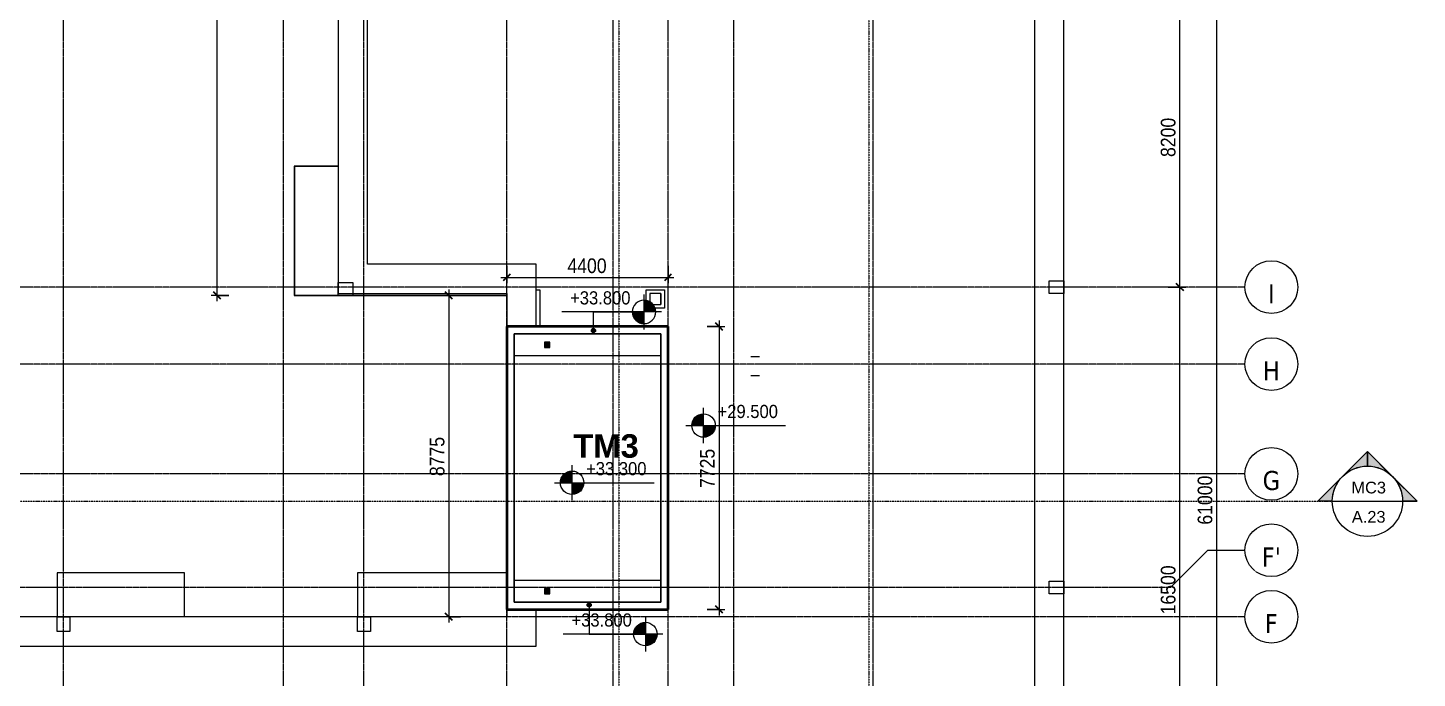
# Model space of a CAD drawing. Header units: millimetres. Extents: x 27447 to 239197, y -15958 to 82878.
# Drawn here: x 98978 to 136900, y 42861 to 60617 of the extents above; entities that cross this region are included whole.
import ezdxf

# ---------------------------------------------------------------- set-up
doc = ezdxf.new("R2010")
doc.units = ezdxf.units.MM
doc.linetypes.add('Dash Dot 3_16_', pattern=[7.9375, 4.7625, -1.5875, 0, -1.5875])
doc.linetypes.add('Grid Line', pattern=[22.225, 12.7, -3.175, 3.175, -3.175])
for name, color, linetype, lineweight in [('0-1', 7, 'Continuous', 5), ('A-ANNO-DIMS', 211, 'Continuous', 9), ('A-ANNO-DIMS-160', 211, 'Continuous', 9), ('A-DETL-MEDM', 33, 'Continuous', 18), ('A-DETL-WIDE', 214, 'Continuous', 35), ('A-FLOR', 192, 'Continuous', 9), ('A-FLOR-1', 7, 'Continuous', 9), ('A-WALL', 113, 'Continuous', 9), ('G-ANNO-DIMS', 111, 'Continuous', 9), ('G-ANNO-SYMB', 111, 'Continuous', 9), ('G-ANNO-SYMB-1', 111, 'Dash Dot 3_16_', 18), ('G-ANNO-TEXT-1', 7, 'Continuous', 9), ('G-IMPT', 8, 'Continuous', 9), ('M-EQPM', 50, 'Continuous', 9), ('S-COLS-1', 7, 'Continuous', 9), ('S-GRID', 1, 'Continuous', 9), ('S-GRID-1', 1, 'Grid Line', 9), ('S-GRID-IDEN', 1, 'Continuous', 9)]:
    doc.layers.add(name, color=color, linetype=linetype, lineweight=lineweight)
doc.styles.add('Arial_2', font='arial_0.ttf', dxfattribs={"width": 0.9, "height": 360})
doc.styles.add('Arial_3', font='arial_0.ttf', dxfattribs={"height": 320})
doc.styles.add('Arial_B', font='arialbd_0.ttf', dxfattribs={"height": 640})
doc.styles.add('Tahoma_B', font='tahomabd_0.ttf', dxfattribs={"height": 520})
doc.styles.add('UTM Avo', font='UTM Avo.ttf', dxfattribs={"width": 0.9, "height": 400})
doc.dimstyles.new('1_Dim_chi_tiet_2_5', dxfattribs={"dimscale": 304.8, "dimtxt": 399.720379, "dimasz": 0.629921, "dimexe": 0.524934, "dimexo": 0.0625, "dimgap": 0.052493, "dimtad": 1, "dimdec": 0, "dimrnd": 5, "dimzin": 0, "dimdsep": 46, "dimtxsty": 'UTM Avo', "dimblk1": 'OBLIQUE', "dimblk2": 'OBLIQUE', "dimsah": 1, "dimcen": 0.09, "dimdle": 0.524934, "dimazin": 0, "dimtfac": 1, "dimtdec": 4, "dimtix": 1, "dimtmove": 0, "dimatfit": 3, "dimfxl": 1.049869, "dimfxlon": 1, "dimtvp": 1, "dimtolj": 1, "dimtzin": 0, "dimarcsym": 2})

# ---------------------------------------------------------------- blocks, each defined once
blk = doc.blocks.new('NCV_TKTC_KET CAU_rvt-1-TKCS_MB TẦNG MÁI')
at = {"layer": 'A-FLOR-1'}
for p, q in [((127251, 37787), (127251, 78235)), ((126451, 77435), (126451, 37787)), ((108251, 54162), (108251, 70562)), ((107451, 69762), (107451, 53362)), ((112853, 54162), (108251, 54162)), ((112853, 52462), (112853, 54162)), ((107451, 53362), (112053, 53362)), ((112053, 53362), (112053, 52462)), ((112052, 52462), (112052, 44737)), ((112053, 44535), (48853, 44535)), ((112053, 44737), (112053, 44535)), ((112853, 43735), (112853, 44737)), ((48053, 43735), (112853, 43735))]:
    blk.add_line(p, q, dxfattribs=at)
at = {"layer": 'S-COLS-1'}
for p, q in [((107453, 53312), (107453, 53662)), ((107453, 53662), (107853, 53662)), ((107853, 53662), (107853, 53312)), ((126853, 53362), (126853, 53712)), ((126853, 53712), (127053, 53712)), ((127053, 53712), (127253, 53712)), ((127253, 53712), (127253, 53362)), ((107853, 53312), (107453, 53312)), ((127053, 53362), (126853, 53362)), ((127253, 53362), (127053, 53362)), ((126853, 45162), (126853, 45512)), ((126853, 45512), (127053, 45512)), ((127053, 45512), (127253, 45512)), ((127253, 45512), (127253, 45162)), ((127053, 45162), (126853, 45162)), ((127253, 45162), (127053, 45162)), ((99778, 44535), (100128, 44535)), ((99778, 44135), (99778, 44535)), ((100128, 44535), (100128, 44135)), ((107978, 44535), (108328, 44535)), ((107978, 44135), (107978, 44535)), ((108328, 44535), (108328, 44135)), ((100128, 44135), (99778, 44135)), ((108328, 44135), (107978, 44135))]:
    blk.add_line(p, q, dxfattribs=at)
blk = doc.blocks.new('THU NUOC - THU NUOC-1836407-TKCS_MB TẦNG MÁI')
at = {"layer": 'M-EQPM'}
for p, q in [((-66, 71), (-66, -79)), ((84, 71), (-66, 71)), ((59, 46), (-41, 46)), ((-41, 46), (-41, -54)), ((-23, 11), (41, 11)), ((41, 5), (-23, 5)), ((-11, 23), (28, 23)), ((28, 17), (-11, 17)), ((-1, 36), (19, 36)), ((19, 30), (-1, 30)), ((59, -54), (59, 46)), ((84, -79), (84, 71)), ((-66, -79), (84, -79)), ((-41, -54), (59, -54)), ((-23, -1), (1, -1)), ((1, -7), (-23, -7)), ((-23, -14), (41, -14)), ((41, -20), (-23, -20)), ((-11, -26), (28, -26)), ((28, -32), (-11, -32)), ((-1, -38), (19, -38)), ((19, -44), (-1, -44)), ((1, -1), (1, -7)), ((17, -1), (41, -1)), ((17, -7), (17, -1)), ((41, -7), (17, -7))]:
    blk.add_line(p, q, dxfattribs=at)
for centre, radius, start, end in [((9, -4), 45, 0, 180), ((9, -4), 45, 0, 180), ((-23, 8), 3, 90, 270), ((-11, 20), 3, 90, 270), ((-1, 33), 3, 90, 270), ((19, 33), 3, 270, 90), ((28, 20), 3, 270, 90), ((41, 8), 3, 270, 90), ((9, -4), 45, 180, 360), ((9, -4), 45, 180, 360), ((-23, -4), 3, 90, 270), ((-23, -17), 3, 90, 270), ((-11, -29), 3, 90, 270), ((-1, -41), 3, 90, 270), ((19, -41), 3, 270, 90), ((28, -29), 3, 270, 90), ((41, -4), 3, 270, 90), ((41, -17), 3, 270, 90)]:
    blk.add_arc(centre, radius, start, end, dxfattribs=at)
blk = doc.blocks.new('TKTC_XREF_260130_MB TUM MAI - TKTC_XREF_260130_MB TUM MAI_dwg-4167669-TKCS_MB TẦNG MÁI')
at = {"layer": 'G-IMPT'}
for p, q in [((-75899, -807456), (-75899, -799606)), ((-75899, -815656), (-75899, -807806)), ((-84204, -809536), (-84436, -809536)), ((-84204, -810048), (-84436, -810048)), ((-75899, -823381), (-75899, -816006))]:
    blk.add_line(p, q, dxfattribs=at)
at = {"layer": 'G-IMPT', "flags": 128}
for points in [[(-95701, -804336), (-96899, -804336), (-96899, -807858), (-91099, -807858)], [(-91099, -815433), (-95174, -815433), (-95174, -816632), (-99899, -816632), (-99899, -815432), (-103373, -815432), (-103373, -816632), (-108099, -816632)]]:
    blk.add_lwpolyline(points, dxfattribs=at)
blk = doc.blocks.new('TKTC_XREF_260130_MB TUM MAI - TKTC_XREF_251221_MB TUM MAI-2041484-TKCS_MB TẦNG MÁI')
blk.add_blockref('TKTC_XREF_260130_MB TUM MAI - TKTC_XREF_260130_MB TUM MAI_dwg-4167669-TKCS_MB TẦNG MÁI', (169499, 843934))
blk = doc.blocks.new('TKTC_QUAT HUT KHOI_260130 - TKTC_QUAT HUT KHOI_260130_dwg-4168555-TKCS_MB TẦNG MÁI')
at = {"layer": 'G-IMPT'}
for p, q in [((127252, 53715), (127252, 61565)), ((127252, 45515), (127252, 53365)), ((127252, 37790), (127252, 45165))]:
    blk.add_line(p, q, dxfattribs=at)
at = {"layer": 'G-IMPT', "flags": 128}
for points in [[(107451, 56837), (106253, 56837), (106253, 53315), (107452, 53315)], [(112052, 45740), (107977, 45740), (107977, 44541), (103252, 44541), (103252, 45741), (99779, 45741), (99779, 44541), (95052, 44541)]]:
    blk.add_lwpolyline(points, dxfattribs=at)
blk = doc.blocks.new('TKTC_QUAT HUT KHOI_260130 - TKTC_QUAT HUT KHOI_260130-2046036-TKCS_MB TẦNG MÁI')
blk.add_blockref('TKTC_QUAT HUT KHOI_260130 - TKTC_QUAT HUT KHOI_260130_dwg-4168555-TKCS_MB TẦNG MÁI', (-33652, -17239))
blk = doc.blocks.new('TKTC_BON NUOC MAI_260130 - TKTC_BON NUOC MAI_260130_dwg-3426650-TKCS_MB TẦNG MÁI')
at = {"layer": 'G-IMPT'}
for p, q in [((-75899, -807459), (-75899, -799609)), ((-75899, -815659), (-75899, -807809)), ((-75899, -823384), (-75899, -816009))]:
    blk.add_line(p, q, dxfattribs=at)
at = {"layer": 'G-IMPT', "flags": 128}
for points in [[(-95701, -804336), (-96899, -804336), (-96899, -807858), (-95699, -807858)], [(-91099, -815433), (-95174, -815433), (-95174, -816632), (-99899, -816632), (-99899, -815432), (-103373, -815432), (-103373, -816632), (-108099, -816632)]]:
    blk.add_lwpolyline(points, dxfattribs=at)
blk = doc.blocks.new('TKTC_BON NUOC MAI_260130 - TKTC_BON NUOC MAI_260130-2047084-TKCS_MB TẦNG MÁI')
blk.add_blockref('TKTC_BON NUOC MAI_260130 - TKTC_BON NUOC MAI_260130_dwg-3426650-TKCS_MB TẦNG MÁI', (169499, 843934))
blk = doc.blocks.new('Grid - M_Grid Head - Circle-353313-TKCS_MB TẦNG MÁI')
at = {"layer": 'S-GRID-IDEN'}
blk.add_circle((0, 0), 4.5, dxfattribs=at)
blk = doc.blocks.new('Spot Elevations - M_Spot Elevation - Target Filled-350595-TKCS_MB TẦNG MÁI')
at = {"layer": 'G-ANNO-DIMS'}
h = blk.add_hatch(color=256, dxfattribs=at)
edge = h.paths.add_edge_path()
edge.add_line((0, 0), (-2, 0))
edge.add_arc((0, 0), 2, 90, 180, ccw=False)
edge.add_line((0, 2), (0, 0))
h = blk.add_hatch(color=256, dxfattribs=at)
edge = h.paths.add_edge_path()
edge.add_line((0, 0), (2, 0))
edge.add_arc((0, 0), 2, 270, 360, ccw=False)
edge.add_line((0, -2), (0, 0))
for p, q in [((0, -3), (0, 3)), ((-3, 0), (14, 0))]:
    blk.add_line(p, q, dxfattribs=at)
blk.add_circle((0, 0), 2, dxfattribs=at)
blk = doc.blocks.new('Section - M_Section Head - Filled-352373-TKCS_MB TẦNG MÁI')
at = {"layer": 'G-ANNO-SYMB'}
h = blk.add_hatch(color=256, dxfattribs=at)
edge = h.paths.add_edge_path()
edge.add_line((-6, 8.49), (-6, 6))
edge.add_arc((-6, 0), 6, 90, 135)
edge.add_line((-10.24, 4.24), (-6, 8.49))
h = blk.add_hatch(color=256, dxfattribs=at)
edge = h.paths.add_edge_path()
edge.add_line((-6, 8.49), (-1.76, 4.24))
edge.add_arc((-6, 0), 6, 45, 90)
edge.add_line((-6, 6), (-6, 8.49))
h = blk.add_hatch(color=256, dxfattribs=at)
edge = h.paths.add_edge_path()
edge.add_line((-14.49, 0), (-10.24, 4.24))
edge.add_arc((-6, 0), 6, 135, 180)
edge.add_line((-12, 0), (-14.49, 0))
h = blk.add_hatch(color=256, dxfattribs=at)
edge = h.paths.add_edge_path()
edge.add_line((2.49, 0), (0, 0))
edge.add_arc((-6, 0), 6, 360, 405)
edge.add_line((-1.76, 4.24), (2.49, 0))
for p, q in [((-6, 8.49), (-14.49, 0)), ((-6, 8.49), (-10.24, 4.24)), ((-6, 8.49), (2.49, 0)), ((-6, 6), (-6, 8.49)), ((-6, 8.49), (-6, 6)), ((-1.76, 4.24), (-6, 8.49)), ((-10.24, 4.24), (-14.49, 0)), ((2.49, 0), (-1.76, 4.24)), ((-14.49, 0), (-12, 0)), ((0, 0), (2.49, 0)), ((-12, 0), (-14.49, 0)), ((0, 0), (2.49, 0))]:
    blk.add_line(p, q, dxfattribs=at)
for start, end in [(360, 180), (90, 135), (45, 90), (135, 180), (360, 45), (180, 360)]:
    blk.add_arc((-6, 0), 6, start, end, dxfattribs=at)
blk = doc.blocks.new('DIMBLOCK15-TKCS_MB TẦNG MÁI')
at = {"layer": 'A-ANNO-DIMS-160'}
for p, q in [((110469, 53472), (110469, 44377)), ((110149, 53312), (110629, 53312)), ((110469, 53312), (110149, 53312)), ((110789, 44537), (110309, 44537)), ((110469, 44537), (110789, 44537))]:
    blk.add_line(p, q, dxfattribs=at)
at = {"layer": 'A-ANNO-DIMS-160', "lineweight": 25}
for p, q in [((110469, 53312), (110373, 53408)), ((110469, 53312), (110565, 53216)), ((110469, 44537), (110373, 44633)), ((110469, 44537), (110565, 44441))]:
    blk.add_line(p, q, dxfattribs=at)
at = {"layer": 'A-ANNO-DIMS-160', "color": 0, "insert": (109949, 48377), "char_height": 400, "width": 1314.64, "attachment_point": 1, "rotation": 90, "line_spacing_factor": 1.110334, "style": 'UTM Avo'}
blk.add_mtext('8775', dxfattribs=at)
blk = doc.blocks.new('_Oblique')
at = {"color": 0, "linetype": 'ByBlock', "lineweight": -2}
blk.add_line((-0.5, -0.5), (0.5, 0.5), dxfattribs=at)
blk = doc.blocks.new('DIMBLOCK23-TKCS_MB TẦNG MÁI')
at = {"layer": 'A-ANNO-DIMS-160'}
for p, q in [((103826, 78237), (104306, 78237)), ((104146, 78237), (103826, 78237)), ((104146, 53152), (104146, 78397)), ((104466, 53312), (103986, 53312)), ((104146, 53312), (104466, 53312))]:
    blk.add_line(p, q, dxfattribs=at)
at = {"layer": 'A-ANNO-DIMS-160', "lineweight": 25}
for p, q in [((104146, 78237), (104050, 78333)), ((104146, 78237), (104242, 78141)), ((104146, 53312), (104050, 53408)), ((104146, 53312), (104242, 53216))]:
    blk.add_line(p, q, dxfattribs=at)
at = {"layer": 'A-ANNO-DIMS-160', "color": 0, "insert": (103626, 65090), "char_height": 400, "width": 1643.29, "attachment_point": 1, "rotation": 90, "line_spacing_factor": 1.110334, "style": 'UTM Avo'}
blk.add_mtext('24925', dxfattribs=at)
blk = doc.blocks.new('DIMBLOCK24-TKCS_MB TẦNG MÁI')
at = {"layer": 'A-ANNO-DIMS-160'}
for p, q in [((131107, 78237), (131587, 78237)), ((131427, 78237), (131107, 78237)), ((131427, 17077), (131427, 78397)), ((131107, 17237), (131587, 17237)), ((131427, 17237), (131107, 17237))]:
    blk.add_line(p, q, dxfattribs=at)
at = {"layer": 'A-ANNO-DIMS-160', "lineweight": 25}
for p, q in [((131427, 78237), (131331, 78333)), ((131427, 78237), (131523, 78141)), ((131427, 17237), (131331, 17333)), ((131427, 17237), (131523, 17141))]:
    blk.add_line(p, q, dxfattribs=at)
at = {"layer": 'A-ANNO-DIMS-160', "color": 0, "insert": (130907, 47052), "char_height": 400, "width": 1643.29, "attachment_point": 1, "rotation": 90, "line_spacing_factor": 1.110334, "style": 'UTM Avo'}
blk.add_mtext('61000', dxfattribs=at)
blk = doc.blocks.new('DIMBLOCK26-TKCS_MB TẦNG MÁI')
at = {"layer": 'A-ANNO-DIMS-160'}
for p, q in [((130101, 53537), (130581, 53537)), ((130421, 53537), (130101, 53537)), ((130421, 37037), (130421, 53537)), ((130101, 37037), (130581, 37037)), ((130421, 37037), (130101, 37037))]:
    blk.add_line(p, q, dxfattribs=at)
at = {"layer": 'A-ANNO-DIMS-160', "lineweight": 25}
for p, q in [((130421, 53537), (130325, 53633)), ((130421, 53537), (130517, 53441)), ((130421, 37037), (130325, 37133)), ((130421, 37037), (130517, 36941))]:
    blk.add_line(p, q, dxfattribs=at)
at = {"layer": 'A-ANNO-DIMS-160', "color": 0, "insert": (129901, 44602), "char_height": 400, "width": 1643.29, "attachment_point": 1, "rotation": 90, "line_spacing_factor": 1.110334, "style": 'UTM Avo'}
blk.add_mtext('16500', dxfattribs=at)
blk = doc.blocks.new('DIMBLOCK27-TKCS_MB TẦNG MÁI')
at = {"layer": 'A-ANNO-DIMS-160', "lineweight": 25}
for p, q in [((130421, 61737), (130325, 61833)), ((130421, 61737), (130517, 61641)), ((130421, 53537), (130325, 53633)), ((130421, 53537), (130517, 53441))]:
    blk.add_line(p, q, dxfattribs=at)
at = {"layer": 'A-ANNO-DIMS-160'}
for p, q in [((130101, 61737), (130581, 61737)), ((130421, 61737), (130101, 61737)), ((130421, 53537), (130421, 61737)), ((130101, 53537), (130581, 53537)), ((130421, 53537), (130101, 53537))]:
    blk.add_line(p, q, dxfattribs=at)
at = {"layer": 'A-ANNO-DIMS-160', "color": 0, "insert": (129901, 57089), "char_height": 400, "width": 1314.64, "attachment_point": 1, "rotation": 90, "line_spacing_factor": 1.110334, "style": 'UTM Avo'}
blk.add_mtext('8200', dxfattribs=at)
blk = doc.blocks.new('DIMBLOCK36-TKCS_MB TẦNG MÁI')
at = {"layer": 'A-ANNO-DIMS-160'}
for p, q in [((112053, 54121), (112053, 53641)), ((112053, 53801), (112053, 54121)), ((116453, 54121), (116453, 53641)), ((116453, 53801), (116453, 54121)), ((111893, 53801), (116613, 53801))]:
    blk.add_line(p, q, dxfattribs=at)
at = {"layer": 'A-ANNO-DIMS-160', "lineweight": 25}
for p, q in [((112053, 53801), (112149, 53897)), ((116453, 53801), (116549, 53897)), ((112053, 53801), (111957, 53705)), ((116453, 53801), (116357, 53705))]:
    blk.add_line(p, q, dxfattribs=at)
at = {"layer": 'A-ANNO-DIMS-160', "color": 0, "insert": (113705, 54321), "char_height": 400, "width": 1314.64, "attachment_point": 1, "line_spacing_factor": 1.110334, "style": 'UTM Avo'}
blk.add_mtext('4400', dxfattribs=at)
blk = doc.blocks.new('DIMBLOCK37-TKCS_MB TẦNG MÁI')
at = {"layer": 'A-ANNO-DIMS-160'}
for p, q in [((117524, 52462), (118004, 52462)), ((117844, 52462), (117524, 52462)), ((117844, 52622), (117844, 44577)), ((117524, 44737), (118004, 44737)), ((117844, 44737), (117524, 44737))]:
    blk.add_line(p, q, dxfattribs=at)
at = {"layer": 'A-ANNO-DIMS-160', "lineweight": 25}
for p, q in [((117844, 52462), (117748, 52558)), ((117844, 52462), (117940, 52366)), ((117844, 44737), (117748, 44833)), ((117844, 44737), (117940, 44641))]:
    blk.add_line(p, q, dxfattribs=at)
at = {"layer": 'A-ANNO-DIMS-160', "color": 0, "insert": (117325, 48052), "char_height": 400, "width": 1314.64, "attachment_point": 1, "rotation": 90, "line_spacing_factor": 1.110334, "style": 'UTM Avo'}
blk.add_mtext('7725', dxfattribs=at)

msp = doc.modelspace()

# ---------------------------------------------------------------- hatches: boundary and pattern name
at = {"layer": 'G-ANNO-DIMS'}
h = msp.add_hatch(color=256, dxfattribs=at)
edge = h.paths.add_edge_path()
edge.add_arc((114416.5, 52351.6), 56, 0, 360)
h = msp.add_hatch(color=256, dxfattribs=at)
edge = h.paths.add_edge_path()
edge.add_arc((114299, 44858.3), 56, 0, 360)

# ---------------------------------------------------------------- linework, layer by layer
at = {"layer": 'A-DETL-MEDM'}
for p, q in [((112252.6, 52261.9), (116252.6, 52261.9)), ((112252.6, 44937), (112252.6, 52261.9)), ((116252.6, 52261.9), (116252.6, 44937)), ((116252.6, 44937), (112252.6, 44937))]:
    msp.add_line(p, q, dxfattribs=at)
at = {"layer": 'A-DETL-WIDE'}
for p, q in [((116452.6, 52461.9), (112052.6, 52461.9)), ((112052.6, 52461.9), (112052.6, 44737)), ((116452.6, 44737), (116452.6, 52461.9)), ((112052.6, 44737), (116452.6, 44737))]:
    msp.add_line(p, q, dxfattribs=at)
at = {"layer": 'A-FLOR'}
for p, q in [((116252.6, 53361.9), (116252.6, 53061.9)), ((116252.6, 51661.9), (112252.6, 51661.9)), ((112252.6, 45537), (116252.6, 45537))]:
    msp.add_line(p, q, dxfattribs=at)
at = {"layer": 'A-WALL'}
for p, q in [((112052.6, 53311.9), (107852.6, 53311.9)), ((107857.6, 53311.9), (107857.6, 53361.9)), ((112852.7, 53461.9), (112952.6, 53461.9)), ((112952.6, 53461.9), (112952.6, 52461.9)), ((115852.6, 52961.9), (115852.6, 53461.9)), ((115852.6, 53461.9), (116352.6, 53461.9)), ((115952.6, 53361.9), (115952.6, 53061.9)), ((116252.6, 53361.9), (115952.6, 53361.9)), ((116252.6, 53061.9), (116252.6, 53361.9)), ((116352.6, 53461.9), (116352.6, 52961.9)), ((116352.6, 52961.9), (115852.6, 52961.9)), ((115952.6, 53061.9), (116252.6, 53061.9)), ((112052.6, 52461.9), (116452.6, 52461.9)), ((112052.6, 44737), (112052.6, 52461.9)), ((116452.6, 52461.9), (116452.6, 44737)), ((116252.6, 52261.9), (112252.6, 52261.9)), ((112252.6, 52261.9), (112252.6, 44937)), ((116252.6, 44937), (116252.6, 52261.9)), ((112252.6, 44937), (116252.6, 44937)), ((116452.6, 44737), (112052.6, 44737))]:
    msp.add_line(p, q, dxfattribs=at)
at = {"layer": 'G-ANNO-DIMS'}
for p, q in [((114416.5, 52859.7), (115796.4, 52859.7)), ((114416.5, 52351.6), (114416.5, 52859.7)), ((114299, 44858.3), (114299, 44066.1)), ((114299, 44066.1), (115833.9, 44066.1))]:
    msp.add_line(p, q, dxfattribs=at)
for centre in [(114416.5, 52351.6), (114299, 44858.3)]:
    msp.add_circle(centre, 56, dxfattribs=at)
at = {"layer": 'G-ANNO-SYMB'}
msp.add_line((134582.2, 47691.5), (136502.2, 47691.5), dxfattribs=at)
at = {"layer": 'G-ANNO-SYMB-1'}
for p, q in [((115112.6, 82496.5), (115112.6, 12640)), ((121932.6, 82496.5), (121932.6, 12640))]:
    msp.add_line(p, q, dxfattribs=at)
at = {"layer": 'S-GRID'}
for p, q in [((130167.4, 45336.9), (131183.4, 46352.9)), ((131183.4, 46352.9), (132199.4, 46352.9))]:
    msp.add_line(p, q, dxfattribs=at)
at = {"layer": 'S-GRID-1'}
for p, q in [((99952.6, 18752.8), (99952.6, 76561)), ((105952.6, 18752.8), (105952.6, 76561)), ((108152.6, 18752.8), (108152.6, 76561)), ((112052.6, 18752.8), (112052.6, 76561)), ((114952.6, 18752.8), (114952.6, 76561)), ((116452.6, 18752.8), (116452.6, 76561)), ((118252.6, 18752.8), (118252.6, 76561)), ((122052.6, 18752.8), (122052.6, 76561)), ((127252.6, 18752.8), (127252.6, 76561)), ((128199.4, 53536.9), (33991.1, 53536.9)), ((132199.4, 53536.9), (128199.4, 53536.9)), ((128199.4, 51436.9), (33991.1, 51436.9)), ((132199.4, 51436.9), (128199.4, 51436.9)), ((128199.4, 48436.9), (33991.1, 48436.9)), ((132199.4, 48436.9), (128199.4, 48436.9)), ((126167.4, 45336.9), (36023.1, 45336.9)), ((130167.4, 45336.9), (126167.4, 45336.9)), ((128199.4, 44536.9), (33991.1, 44536.9)), ((132199.4, 44536.9), (128199.4, 44536.9))]:
    msp.add_line(p, q, dxfattribs=at)

# ---------------------------------------------------------------- block references
at = {"layer": '0-1'}
msp.add_blockref('NCV_TKTC_KET CAU_rvt-1-TKCS_MB TẦNG MÁI', (0, 0), dxfattribs=at)
at = {"layer": 'G-ANNO-DIMS', "extrusion": (0, 0, -1), "xscale": 159.9999999999999, "yscale": 159.9999999999999, "zscale": 159.9999999999999}
msp.add_blockref('Spot Elevations - M_Spot Elevation - Target Filled-350595-TKCS_MB TẦNG MÁI', (-115796.4, 52859.7), dxfattribs=at)
at = {"layer": 'G-ANNO-DIMS', "xscale": 159.9999999999999, "yscale": 159.9999999999999, "zscale": 159.9999999999999}
for p in [(117421.1, 49758.8), (113833.2, 48197.1)]:
    msp.add_blockref('Spot Elevations - M_Spot Elevation - Target Filled-350595-TKCS_MB TẦNG MÁI', p, dxfattribs=at)
at = {"layer": 'G-ANNO-DIMS', "xscale": 159.9999999999999, "yscale": 159.9999999999999, "zscale": 159.9999999999999, "rotation": 180}
msp.add_blockref('Spot Elevations - M_Spot Elevation - Target Filled-350595-TKCS_MB TẦNG MÁI', (115833.9, 44066.1), dxfattribs=at)
at = {"layer": 'G-ANNO-SYMB', "extrusion": (0, 0, -1), "xscale": 159.9999999999999, "yscale": 159.9999999999999, "zscale": 159.9999999999999}
msp.add_blockref('Section - M_Section Head - Filled-352373-TKCS_MB TẦNG MÁI', (-134582.2, 47691.5), dxfattribs=at)
at = {"layer": 'M-EQPM'}
for name, p in [('TKTC_BON NUOC MAI_260130 - TKTC_BON NUOC MAI_260130-2047084-TKCS_MB TẦNG MÁI', (33652.6, 17236.9)), ('TKTC_QUAT HUT KHOI_260130 - TKTC_QUAT HUT KHOI_260130-2046036-TKCS_MB TẦNG MÁI', (33652.6, 17235.3)), ('TKTC_XREF_260130_MB TUM MAI - TKTC_XREF_251221_MB TUM MAI-2041484-TKCS_MB TẦNG MÁI', (33652.6, 17233.6))]:
    msp.add_blockref(name, p, dxfattribs=at)
at = {"layer": 'M-EQPM', "rotation": 180}
for p in [(113161.3, 51957.5), (113161.3, 45232.6)]:
    msp.add_blockref('THU NUOC - THU NUOC-1836407-TKCS_MB TẦNG MÁI', p, dxfattribs=at)
at = {"layer": 'S-GRID-IDEN', "xscale": 159.9999999999999, "yscale": 159.9999999999999, "zscale": 159.9999999999999, "rotation": 89.99999999999982}
for p in [(132919.4, 53536.9), (132919.4, 51436.9), (132919.4, 48436.9), (132919.4, 46352.9), (132919.4, 44536.9)]:
    msp.add_blockref('Grid - M_Grid Head - Circle-353313-TKCS_MB TẦNG MÁI', p, dxfattribs=at)

# ---------------------------------------------------------------- texts
at = {"layer": 'G-ANNO-DIMS', "char_height": 360, "width": 1961.298, "attachment_point": 1, "line_spacing_factor": 0.941778, "style": 'Arial_2'}
for s, insert in [('+33.800', (113779.2, 53424)), ('+29.500', (117803.9, 50323.1)), ('+33.300', (114215.9, 48761.4)), ('+33.800', (113816.7, 44630.4))]:
    msp.add_mtext(s, dxfattribs=dict(at, insert=insert))
at = {"layer": 'G-ANNO-SYMB', "char_height": 320, "attachment_point": 5, "line_spacing_factor": 0.936439, "style": 'Arial_3'}
for s, insert, width in [('\\pt2032,4064,6096,8128,10160,12192,14224,16256,18288,20320,22352,24384,26416,28448,30480,32512,34544,36576,38608,40640,42672,44704,46736,48768,50800,52832,54864,56896,58928,60960,62992,65024;MC3', (135576.2, 48062.7), 963.2), ('\\pt2032,4064,6096,8128,10160,12192,14224,16256,18288,20320,22352,24384,26416,28448,30480,32512,34544,36576,38608,40640,42672,44704,46736,48768,50800,52832,54864,56896,58928,60960,62992,65024;A.23', (135576.2, 47264.4), 952)]:
    msp.add_mtext(s, dxfattribs=dict(at, insert=insert, width=width))
at = {"layer": 'G-ANNO-TEXT-1', "insert": (114760.6, 49196.1), "char_height": 640, "width": 1894.4, "attachment_point": 5, "line_spacing_factor": 0.936439, "style": 'Arial_B'}
msp.add_mtext('\\pt2032,4064,6096,8128,10160,12192,14224,16256,18288,20320,22352,24384,26416,28448,30480,32512,34544,36576,38608,40640,42672,44704,46736,48768,50800,52832,54864,56896,58928,60960,62992,65024;TM3', dxfattribs=at)

# ---------------------------------------------------------------- dimensions: what is measured, and where the dimension line sits
at = {"layer": 'A-ANNO-DIMS'}
for base, p1, p2, override, picture, middle in [((104145.7, 78236.9), (104465.7, 53311.9), (103825.7, 78236.9), {"dimpost": '<>', "dimfxl": 24933.215296}, 'DIMBLOCK23-TKCS_MB TẦNG MÁI', (103922.7, 65774.4)), ((131427.1, 78236.9), (131107.1, 17236.9), (131107.1, 78236.9), {"dimpost": '<>', "dimfxl": 61000}, 'DIMBLOCK24-TKCS_MB TẦNG MÁI', (131204.1, 47736.9)), ((130420.6, 61736.9), (130100.6, 53536.9), (130100.6, 61736.9), {"dimpost": '<>', "dimfxl": 8200}, 'DIMBLOCK27-TKCS_MB TẦNG MÁI', (130197.6, 57636.9)), ((110468.7, 44536.9), (110148.7, 53311.9), (110788.7, 44536.9), {"dimpost": '<>', "dimfxl": 8798.308076}, 'DIMBLOCK15-TKCS_MB TẦNG MÁI', (110245.7, 48924.4)), ((130420.6, 53536.9), (130100.6, 37036.9), (130100.6, 53536.9), {"dimpost": '<>', "dimfxl": 16500}, 'DIMBLOCK26-TKCS_MB TẦNG MÁI', (130197.6, 45286.9)), ((117844.4, 44737), (117524.4, 52461.9), (117524.4, 44737), {"dimpost": '<>', "dimfxl": 7724.949304}, 'DIMBLOCK37-TKCS_MB TẦNG MÁI', (117621.4, 48599.5))]:
    dim = msp.add_linear_dim(base=base, p1=p1, p2=p2, angle=90, dimstyle='1_Dim_chi_tiet_2_5', override=override, dxfattribs=at)
    dim.commit()
    dim.dimension.update_dxf_attribs({"geometry": picture, "text_midpoint": middle})
dim = msp.add_linear_dim(base=(116452.6, 53800.9), p1=(112052.6, 54120.9), p2=(116452.6, 54120.9), dimstyle='1_Dim_chi_tiet_2_5', override={"dimpost": '<>', "dimfxl": 4399.928669}, dxfattribs=at)
dim.commit()
dim.dimension.update_dxf_attribs({"geometry": 'DIMBLOCK36-TKCS_MB TẦNG MÁI', "text_midpoint": (114252.6, 54023.9)})

# ---------------------------------------------------------------- next in the draw order: texts
at = {"layer": 'S-GRID-IDEN', "char_height": 520, "attachment_point": 5, "line_spacing_factor": 0.996129, "style": 'Tahoma_B', "bg_fill": 3, "box_fill_scale": 1.25, "bg_fill_color": 256, "bg_fill_true_color": 13158600, "bg_fill_transparency": 0}
for s, insert, width in [('\\pt2031.9988,4063.9976,6096.0016,8128.0004,10159.9992,12191.998,14224.002,16256.0008,18287.9996,20319.9984,22352.0024,24384.0012,26416,28447.9988,30479.9976,32512.0016,34544.0004,36575.9992,38607.998,40640.002,42672.0008,44703.9996,46735.9984,48768.0024,50800.0012,52832,54863.9988,56895.9976,58928.0016,60960.0004,62991.9992,65023.998;I', (132918.7, 53353.6), 348.8), ('\\pt2031.9988,4063.9976,6096.0016,8128.0004,10159.9992,12191.998,14224.002,16256.0008,18287.9996,20319.9984,22352.0024,24384.0012,26416,28447.9988,30479.9976,32512.0016,34544.0004,36575.9992,38607.998,40640.002,42672.0008,44703.9996,46735.9984,48768.0024,50800.0012,52832,54863.9988,56895.9976,58928.0016,60960.0004,62991.9992,65023.998;H', (132917.9, 51253.6), 550.4), ('\\pt2031.9988,4063.9976,6096.0016,8128.0004,10159.9992,12191.998,14224.002,16256.0008,18287.9996,20319.9984,22352.0024,24384.0012,26416,28447.9988,30479.9976,32512.0016,34544.0004,36575.9992,38607.998,40640.002,42672.0008,44703.9996,46735.9984,48768.0024,50800.0012,52832,54863.9988,56895.9976,58928.0016,60960.0004,62991.9992,65023.998;G', (132918.7, 48253.6), 539.2), ("\\pt2031.9988,4063.9976,6096.0016,8128.0004,10159.9992,12191.998,14224.002,16256.0008,18287.9996,20319.9984,22352.0024,24384.0012,26416,28447.9988,30479.9976,32512.0016,34544.0004,36575.9992,38607.998,40640.002,42672.0008,44703.9996,46735.9984,48768.0024,50800.0012,52832,54863.9988,56895.9976,58928.0016,60960.0004,62991.9992,65023.998;F'", (132917.9, 46169.6), 614.4), ('\\pt2031.9988,4063.9976,6096.0016,8128.0004,10159.9992,12191.998,14224.002,16256.0008,18287.9996,20319.9984,22352.0024,24384.0012,26416,28447.9988,30479.9976,32512.0016,34544.0004,36575.9992,38607.998,40640.002,42672.0008,44703.9996,46735.9984,48768.0024,50800.0012,52832,54863.9988,56895.9976,58928.0016,60960.0004,62991.9992,65023.998;F', (132917.9, 44353.6), 424)]:
    msp.add_mtext(s, dxfattribs=dict(at, insert=insert, width=width))

# ---------------------------------------------------------------- next in the draw order: linework, layer by layer
at = {"layer": 'G-ANNO-SYMB-1'}
msp.add_line((27827.8, 47691.5), (134582.2, 47691.5), dxfattribs=at)

doc.saveas('drawing.dxf')
